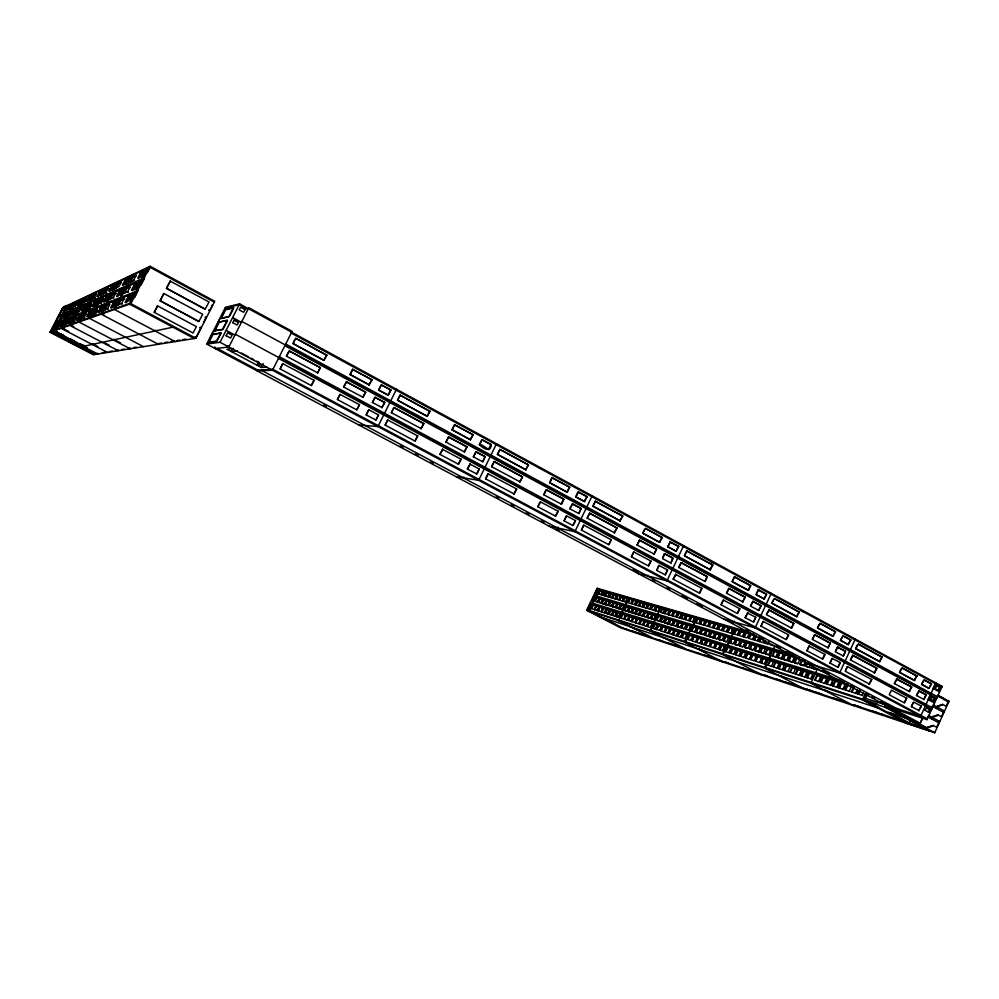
<?xml version="1.0" encoding="UTF-8"?>
<svg xmlns="http://www.w3.org/2000/svg" width="999" height="999" viewBox="0 0 999 999"><rect width="100%" height="100%" fill="white"/><g stroke="black" fill="none" stroke-linecap="round" stroke-linejoin="round"><path stroke-width="1.5" d="M925.911 694.854L923.813 699.45L926.41 695.004L918.605 690.908L926.41 695.004M928.87 688.348L931.468 683.903L928.87 688.348L921.577 684.39L923.151 680.943M921.34 706.118L918.743 710.564L921.34 706.118L913.523 702.035L911.413 706.643L912.999 703.184M935.851 682.941L920.666 716.258L884.639 704.645L885.464 704.058M933.628 700.799L930.206 699.025L931.255 696.728L934.664 698.513L933.378 700.724L934.664 698.513M935.264 687.936C939.435 680.544 931.642 690.821 938.673 689.722L939.722 687.424L936.313 685.639M925.024 710.301L926.448 707.904L929.619 709.602L928.183 712M931.505 696.803L930.206 699.025M922.689 717.707L920.166 723.226L922.914 717.781M929.482 712.637L931.842 707.529M934.028 702.747L936.9 696.44M939.072 691.67L941.245 686.9M927.01 719.642L942.157 686.375L239.61 303.858L225.512 307.242L206.731 344.081L890.808 707.929L927.01 719.642L220.055 342.27L206.731 344.081M890.109 708.154L927.347 727.959L927.996 727.122M932.791 716.595L931.717 718.955M937.574 706.081L936.5 708.441M927.759 727.047L928.658 727.522L929.307 726.698M932.542 716.52L933.441 717.007L934.09 716.171M937.337 706.018L938.223 706.493L938.873 705.669M929.07 726.623L929.969 727.097L930.618 726.261M933.853 716.096L934.752 716.583L935.401 715.746M938.635 705.594L939.535 706.068L940.184 705.244M930.381 726.186L931.28 726.66L931.93 725.836M935.164 715.671L936.063 716.158L936.712 715.321M939.947 705.169L940.846 705.656L941.495 704.819M931.692 725.761L932.591 726.236L933.241 725.411M936.475 715.247L937.374 715.721L938.024 714.897M941.258 704.745L942.144 705.232L942.794 704.395M933.004 725.336L936.538 727.222L939.547 721.34M937.786 714.822L941.358 716.745L944.317 710.851M942.556 704.32L946.128 706.256L948.188 701.735M749.3 632.192L597.165 588.286L586.638 610.264L620.691 627.872L934.739 732.742L949.05 701.248L938.123 695.329M886.088 704.332L884.802 707.142L929.994 731.156M886.438 706.967L887.711 704.17M911.275 686.95L909.165 691.558L911.762 687.1L896.528 678.983L911.762 687.1M914.26 680.419L916.857 675.961L914.26 680.419L899.525 672.439L901.123 668.968M904.557 702.871L906.667 698.251L891.395 690.172L889.272 694.804L904.058 702.709L906.667 698.251M924.312 699.6L916.495 695.516L918.081 692.057M919.105 691.058L916.495 695.516M921.577 684.39L924.175 679.932L931.468 683.903M862.811 699.175L907.229 722.739L906.905 723.438L862.487 699.887L865.146 694.093M890.496 712.961L909.327 722.951L910.514 720.354M860.114 690.521L858.403 694.23L857.816 693.905L859.515 690.197M863.286 692.819L862.137 695.304L862.736 695.616L857.816 693.905M876.922 668.281L874.3 672.789L876.922 668.281L852.609 655.269L850.449 659.939L874.787 672.926M879.47 661.563L882.08 657.055L879.47 661.563L855.656 648.651L857.279 645.154M871.752 679.52L869.13 684.028L871.752 679.52L847.389 666.558L845.778 670.067M867.07 694.879L865.409 698.463L864.809 698.151L866.47 694.555M877.721 707.092L877.397 707.804L600.312 616.907M909.652 691.708L894.405 683.616L896.003 680.144M897.015 679.133L894.405 683.616M899.525 672.439L902.134 667.956L916.857 675.961M825.162 690.671L825.474 689.997M845.491 651.311L843.331 655.981L845.491 651.311L837.412 647.065L835.788 650.574M848.089 644.542L850.723 639.997L848.089 644.542L840.484 640.434L842.107 636.912M838.099 667.307L840.271 662.624L832.167 658.391L829.994 663.086L837.637 667.17L840.271 662.624M831.156 685.501L830.569 685.189L832.791 680.381L828.733 679.108L826.523 683.89L831.156 685.501L832.816 681.892M832.617 685.838L834.839 681.031L839.535 682.629L837.312 687.462L832.617 685.838L833.203 686.151L835.426 681.33L834.839 681.031M855.269 639.073L839.61 672.989L805.768 662.687M853.084 655.406L850.449 659.939M855.656 648.651L858.291 644.118L882.08 657.055M841.033 682.966L841.608 683.279L839.372 688.136L838.785 687.824L841.033 682.966L845.791 684.59L844.105 688.249M847.302 684.939L847.889 685.252L845.629 690.134L845.042 689.822L847.302 684.939L852.11 686.588M851.523 686.276L849.262 691.171L849.849 691.483L845.042 689.822M854.245 687.25L851.972 692.17L851.385 691.857L853.646 686.937M857.367 689.522L855.656 693.219L856.255 693.543L857.392 691.071M804.744 661.213L801.91 659.715L799.762 664.323L803.558 665.496L805.182 662.025M800.211 674.25L801.822 670.766L801.26 670.466L799.1 675.112L799.675 675.411L795.316 673.9L797.464 669.28L801.822 670.766M799.762 664.323L804.133 665.796L805.743 662.325M801.011 675.724L803.171 671.066L807.579 672.577L805.406 677.247L801.011 675.724L801.573 676.023L803.733 671.365L803.171 671.066M805.481 666.083L809.902 667.582L805.481 666.083L807.092 662.599M806.043 666.383L807.667 662.899M809.327 667.27L810.951 663.773M806.767 677.559L808.94 672.889L812.836 674.113L810.651 678.808L806.767 677.559L807.342 677.871L809.515 673.189L808.94 672.889M811.263 667.869L815.733 669.38L811.263 667.869L812.349 665.534M811.837 668.169L812.924 665.834M811.225 679.108L812.861 675.586M815.097 674.05L811.2 682.467L817.257 685.664M817.669 668.506L815.684 672.677M830.244 643.069L828.071 647.764L830.244 643.069L814.872 634.765L812.774 638.174M832.854 636.288L835.501 631.73L832.854 636.288L817.507 627.971L819.143 624.437M822.801 659.128L824.974 654.42L809.115 646.028L806.93 650.749L822.339 658.99L824.974 654.42M816.757 675.336L817.332 675.649L815.147 680.369L814.572 680.057L816.757 675.336L821.29 676.885M820.716 676.585L818.518 681.33L819.093 681.63L820.741 678.071M822.701 677.21L823.288 677.522L821.078 682.267L820.504 681.967L822.701 677.21L827.297 678.783M837.886 647.19L835.251 651.748L843.331 655.981M840.484 640.434L843.119 635.876L850.723 639.997M826.71 678.471L824.512 683.241L825.087 683.553L826.747 679.969M770.541 660.926L767.906 665.122L769.992 660.639L774.113 662.05M772.789 656.131L774.325 651.373L772.227 655.844L776.36 657.242L777.934 653.87M771.465 666.258L773.563 661.763M772.227 655.844L775.811 656.942L777.896 652.459L774.325 651.373M773.251 666.832L775.349 662.325L779.52 663.748L777.409 668.281L773.251 666.832L773.813 667.12L775.349 662.325M777.609 657.504L781.78 658.903L777.609 657.504L779.707 652.996L783.878 654.395L782.304 657.779M793.918 623.451L791.27 628.071L793.918 623.451L769.068 610.027L766.957 613.486M796.59 616.633L799.25 612.025L796.59 616.633L771.777 603.184L773.438 599.612M786.375 639.635L788.586 634.902L763.236 621.415L761.013 626.186L785.938 639.51L788.586 634.902M778.159 657.792L779.707 652.996M781.218 658.616L783.328 654.095L783.878 654.395M778.671 668.568L780.781 664.035L784.989 665.471L784.427 665.184L782.317 669.73L778.671 668.568L779.22 668.855L780.781 664.035M783.041 659.178L785.152 654.645L789.372 656.056L787.262 660.601L783.041 659.178L787.262 660.601M783.591 659.465L785.152 654.645M778.209 675.262L778.496 674.625M786.7 660.302L788.823 655.756L789.372 656.056M782.879 670.029L783.928 667.757M784.153 670.317L786.275 665.759L789.972 666.92L787.836 671.503L788.398 671.803L784.153 670.317L784.702 670.616L786.275 665.759M788.548 660.876L790.671 656.318L794.942 657.729L792.819 662.312L788.548 660.876L792.819 662.312M789.11 661.163L790.671 656.318M792.257 662.012L794.38 657.442L794.942 657.729M791.832 667.507L792.394 667.807L790.259 672.389L789.697 672.102L791.832 667.507L796.141 668.98M794.118 662.587L796.253 658.004L800.012 659.14L797.876 663.748L794.118 662.587L797.19 663.661M794.68 662.886L796.815 658.304L796.253 658.004M793.431 673.289L795.579 668.681M800.324 664.622L802.472 660.014M814.872 634.765L812.224 639.348L828.071 647.764M817.507 627.971L820.154 623.388L835.501 631.73M749.213 633.566L747.19 637.886L743.855 636.9L745.878 632.604L749.75 633.853L748.226 637.087M739.335 656.081L740.858 652.834M744.043 646.041L745.017 642.519L742.994 646.84L739.685 645.816L741.695 641.508L745.554 642.794M742.482 651.997L740.459 656.331L742.482 651.997L745.828 653.046L743.793 657.392L745.866 654.42M744.655 647.352L746.69 643.019L750.049 644.03L748.014 648.388L744.655 647.352L748.014 648.388M754.794 635.327L751.423 634.34L748.863 638.386L750.886 634.053L754.794 635.327L753.271 638.586M745.192 647.639L746.69 643.019M771.278 593.344L755.107 627.884L723.676 619.03M754.257 635.039L752.759 639.66L748.863 638.386M745.466 657.929L747.514 653.571L751.435 654.919L749.387 659.303L746.016 658.216L747.514 653.571M752.497 649.887L749.7 648.9L751.735 644.542L755.669 645.854L754.145 649.138M756.493 635.814L754.457 640.172L755.956 635.526M750.237 649.188L751.735 644.542M769.068 610.027L766.395 614.672L791.72 628.184M771.777 603.184L774.437 598.538L799.25 612.025M759.365 636.525L757.329 640.883L753.92 639.884M757.866 641.171L758.89 638.998M750.549 659.552L752.597 655.169L756.018 656.243L754.507 660.938L750.549 659.552L752.597 655.169M754.794 650.474L758.765 651.823L754.794 650.474L756.842 646.091L760.826 647.414L759.277 650.711M761.113 638.398L759.577 641.683L760.576 638.111M755.331 650.761L756.842 646.091M758.229 651.535L760.826 647.414M763.511 640.222L763.024 642.707L759.04 641.395M757.741 656.793L755.681 661.201L757.741 656.793L761.75 658.166L760.202 661.488M759.952 652.06L763.973 653.421L759.952 652.06L762.012 647.652L766.033 648.988M765.796 641.021L764.759 643.219L765.246 640.734M760.501 652.347L762.562 647.939M763.423 653.134L765.496 648.701M768.743 641.758L768.256 644.255L764.223 642.931M762.949 658.428L761.425 663.161L762.949 658.428L767.007 659.815M768.069 654.682L765.172 653.671L767.244 649.238L771.315 650.586M765.721 653.958L767.244 649.238M766.458 659.527L764.372 663.985L760.876 662.861M770.766 650.299L768.693 654.757L765.172 653.671M764.934 664.273L766.495 660.938M769.242 655.044L770.791 651.698M764.797 667.432L768.518 659.44M772.839 650.199L769.118 658.166L770.903 655.806M773.426 648.925L774.675 646.266M765.346 667.719L766.595 665.059M711.987 642.407L710.027 646.578L711.987 642.407L715.621 643.656L714.31 646.453M716.695 638.848L714.098 637.936L716.058 633.766L719.692 634.977L718.381 637.774M718.156 629.295L720.117 625.124L723.251 626.036L721.802 630.494L718.156 629.295L720.641 625.399L723.776 626.311M714.61 638.211L716.058 633.766M723.251 626.036L721.802 630.494M714.685 648.076L716.658 643.868L720.329 645.142L718.343 649.35L715.209 648.351L716.658 643.868M718.768 639.372L720.741 635.177L723.9 636.138L721.915 640.347L718.768 639.372L721.915 640.347M728.521 627.697L725.349 626.773L722.851 630.681L724.824 626.498L728.521 627.697L727.21 630.494M719.292 639.647L720.741 635.177M727.996 627.409L726.548 631.905L722.851 630.681M721.378 645.354L719.917 649.862L721.378 645.354L725.087 646.64M726.161 641.77L723.501 640.834L725.486 636.613L729.208 637.861M727.609 632.092L729.595 627.872L732.791 628.808L731.343 633.316L727.609 632.092L730.119 628.159L733.328 629.083M724.025 641.108L725.486 636.613M745.242 597.165L742.569 601.835L745.242 597.165L728.783 588.399L726.523 593.194L742.994 601.947M747.989 590.284L750.674 585.614L748.426 590.397L733.316 582.33M737.562 613.523L739.809 608.728L723.326 599.999L721.066 604.807L737.137 613.411L739.809 608.728M733.89 621.902L734.253 621.128M724.562 646.353L722.564 650.599L724.587 647.689M728.683 637.574L726.685 641.82L723.501 640.834M732.791 628.808L731.343 633.316M726.435 646.253L722.876 653.846L725.786 649.063M727.01 645.042L730.569 637.462M734.69 628.671L731.668 636.525M728.134 644.055L729.907 640.259M732.255 635.264L734.04 631.48M727.759 647.364L725.761 651.623L727.759 647.364L730.993 648.376L728.983 652.647L730.519 650.799M732.592 643.743L729.894 642.807L731.892 638.548L735.676 639.81L734.165 643.019M739.809 630.968L736.563 630.032L734.04 633.99L736.026 629.745L739.285 630.694L737.811 635.239M730.431 643.081L731.892 638.548M745.129 617.682L747.801 613.011L745.129 617.682L753.521 622.052L755.756 617.282L747.364 612.899M758.928 610.526L750.536 606.131L752.784 601.361L761.151 605.756L758.491 610.414L761.151 605.756M756.505 593.406L758.191 589.835L766.545 594.243L764.322 599L757.267 595.317M739.285 630.694L737.287 634.952L734.04 633.99M753.221 601.473L750.536 606.131M755.956 594.605L758.628 589.934M732.617 648.888L730.606 653.171L732.617 648.888L735.876 649.912L733.865 654.22L735.913 651.273M734.764 644.305L736.775 640.022L740.047 641.008L738.036 645.304L734.764 644.305L738.036 645.304M744.755 632.404L741.458 631.443L738.923 635.439L740.921 631.168L744.755 632.404L743.244 635.626M735.301 644.58L736.775 640.022M744.218 632.117L742.744 636.7L738.923 635.439M735.501 654.745L737.524 650.436L740.821 651.473L738.798 655.794L736.038 655.019L737.524 650.436M739.685 645.816L741.695 641.508M749.75 633.853L746.403 632.891L743.855 636.9M763.873 598.901L766.545 594.243M682.679 633.304L680.282 637.05L682.055 634.64M686.613 624.974L683.229 623.838L681.343 627.847L684.215 628.733L686.113 624.712L685.351 627.659M690.034 616.395L688.648 620.679L685.264 619.555L687.15 615.559L690.546 616.658M681.718 637.512L683.616 633.491L687.012 634.665L685.114 638.711L682.217 637.774L683.616 633.491M685.651 629.17L687.549 625.149L690.971 626.298L689.06 630.332L686.163 629.432L687.549 625.149M689.585 620.841L691.495 616.82L694.405 617.669L693.006 621.965L689.585 620.841L691.995 617.082L694.917 617.931M688.548 630.069L690.971 626.298M694.405 617.669L693.006 621.965M688.786 633.116L692.707 626.161M685.326 641.77L687.612 636.95M690.996 629.77L688.748 633.104M695.516 620.192L693.244 624.999L696.653 617.782L660.963 607.317M687.512 639.372L689.422 635.314L692.869 636.5L690.434 640.309L688.024 639.635L689.422 635.314M691.47 630.968L693.393 626.91L696.852 628.071L694.929 632.142L691.982 631.231L693.393 626.91M697.864 618.793L695.953 622.839L697.352 618.518L700.823 619.642L697.352 618.518M694.417 631.868L696.852 628.071M700.311 619.38L698.9 623.713L695.441 622.564M691.907 640.784L693.83 636.7L697.314 637.899L695.391 641.995L692.419 641.046L693.83 636.7M695.903 632.33L697.826 628.246L701.323 629.42L698.875 633.241L695.903 632.33L699.387 633.516L700.674 630.781M702.309 620.079L700.386 624.15L701.798 619.805L705.306 620.953L701.798 619.805M696.415 632.592L697.826 628.246M704.794 620.679L703.383 625.037L699.874 623.888M696.365 642.207L698.301 638.099L701.822 639.31L699.874 643.431L696.877 642.469L698.301 638.099M700.374 633.703L702.297 629.607L705.831 630.794L703.383 634.627L700.374 633.703L703.383 634.627M704.37 625.212L706.305 621.116L709.327 622.002L707.916 626.385L704.37 625.212L706.817 621.39L709.852 622.265M700.886 633.978L702.297 629.607M709.327 622.002L707.916 626.385M702.809 639.522L701.385 643.918L702.809 639.522L706.368 640.746M709.752 633.553L708.453 636.313L704.894 635.102L706.83 630.981L710.401 632.167M713.411 623.301L711.375 622.714L708.915 626.56L710.851 622.439L714.435 623.601M705.406 635.376L706.83 630.981M732.554 580.407L734.665 576.91L750.674 585.614M729.208 588.498L726.523 593.194M731.98 581.605L734.665 576.91M705.843 640.471L703.895 644.617L705.719 642.132M704.894 635.102L707.941 636.038L709.889 631.892M713.923 623.326L712.487 627.734L708.915 626.56M705.419 645.104L707.379 640.958L710.963 642.195L709.003 646.365L705.943 645.379L707.379 640.958M709.465 636.513L711.413 632.355L715.022 633.566L713.061 637.737L709.465 636.513L713.061 637.737M713.511 627.921L715.459 623.776L718.556 624.675L716.608 628.833L713.511 627.921L715.983 624.05L719.08 624.949L717.12 629.108M709.989 636.775L711.413 632.355M712.549 637.462L715.022 633.566M673.151 579.17L675.848 574.413L673.151 579.17L699.562 593.194L701.847 588.361L675.449 574.313M707.354 576.698L681.006 562.599L707.354 576.698L705.082 581.53L678.708 567.444L680.431 563.811M684.839 554.532L686.563 550.899L712.861 565.059L710.164 569.78L684.265 555.744M650.461 627.609L652.297 623.738L649.163 622.652L647.34 626.498L650.461 627.609L651.685 625.024M651.123 618.531L654.258 619.605L655.606 615.484L653.771 619.343L651.123 618.531L652.946 614.685L656.093 615.746M681.418 562.687L678.708 567.444M657.717 614.235L661.001 607.342M657.03 616.982L653.883 622.227L657.692 615.596M654.47 624.325L653.121 628.458L654.47 624.325L657.642 625.424M656.443 620.167L658.279 616.296L661.463 617.37L659.128 621.003L656.443 620.167L659.128 621.003M662.574 608.541L660.739 612.412L662.075 608.279L665.284 609.328L662.075 608.279M656.93 620.429L658.279 616.296M657.155 625.162L655.307 629.058L657.03 626.723M664.785 609.065L662.949 612.949L664.66 610.614M658.503 625.586L656.655 629.482L658.503 625.586L661.713 626.698L660.476 629.308M662.325 617.519L660.976 621.678L662.325 617.519L665.546 618.606M666.645 609.715L664.797 613.611L666.146 609.465L669.38 610.514L666.146 609.465M656.655 629.482L659.352 630.357L661.713 626.698M660.476 621.415L663.199 622.252L665.047 618.344M668.88 610.252L667.532 614.422L664.298 613.349M664.922 619.904L663.199 622.252M660.714 630.794L662.574 626.873L665.809 627.996L663.948 631.93L661.213 631.043L662.574 626.873M664.56 622.677L667.807 623.776L664.56 622.677L666.42 618.756L669.667 619.855L668.431 622.477M670.254 610.651L668.905 614.822L670.254 610.651L673.513 611.713M665.059 622.939L666.42 618.756M667.307 623.526L669.667 619.855M673.026 611.463L671.665 615.646L668.406 614.56M662.087 637.175L666.021 638.523M664.822 632.105L666.695 628.171L669.967 629.295L668.094 633.254L665.322 632.367L666.695 628.171M668.693 623.95L670.554 620.004L673.838 621.116L671.965 625.062L668.693 623.95L671.965 625.062M677.709 612.936L674.912 612.125L672.552 615.796L674.412 611.863L677.709 612.936L676.46 615.571M669.193 624.2L670.554 620.004M667.594 632.991L669.967 629.295M671.465 624.8L673.838 621.116M677.21 612.674L675.836 616.883L672.552 615.796M670.853 629.47L668.98 633.441L670.853 629.47L674.163 630.619L671.778 634.328L673.526 631.942M672.864 625.237L674.737 621.278L678.046 622.389L676.173 626.361L673.363 625.499L674.737 621.278M676.735 617.032L678.608 613.074L681.443 613.898L680.057 618.131L676.735 617.032L679.108 613.349L681.942 614.16M675.674 626.098L678.046 622.389M679.557 617.869L681.443 613.898M675.062 630.794L673.176 634.777L675.062 630.794L678.396 631.955L675.998 635.689L677.772 633.279M677.085 626.535L678.958 622.552L682.305 623.676L679.919 627.409L677.085 626.535L680.419 627.672L681.68 625.012M683.366 614.572L681.48 618.556L682.854 614.31L686.213 615.409L682.854 614.31M677.584 626.798L678.958 622.552M685.714 615.147L683.828 619.13L685.589 616.733M679.32 632.13L677.934 636.4L679.32 632.13L682.18 633.029M681.343 627.847L683.229 623.838M706.942 576.61L705.082 581.53M710.164 569.78L712.437 564.972M620.704 617.969L622.464 614.26L625.411 615.284L623.626 619.005L621.178 618.219L622.464 614.26M624.363 610.289L626.136 606.58L629.083 607.579L627.31 611.301L624.363 610.289L627.31 611.301M632.742 599.875L630.257 599.15L628.021 602.609L629.782 598.913L632.742 599.875L631.568 602.36M624.837 610.539L626.136 606.58M653.833 554.058L656.555 549.263L654.233 554.133L637.087 545.029L639.422 540.147L656.555 549.263M659.44 542.282L662.162 537.499L659.44 542.282L642.732 533.229L644.48 529.557M626.823 611.051L629.083 607.579M632.267 599.625L630.968 603.596L628.021 602.609M648.613 565.933L650.936 561.051L633.778 551.96L631.443 556.855L648.226 565.834L650.936 561.051M624.387 619.155L626.161 615.421L629.133 616.458L627.347 620.192L624.862 619.405L626.161 615.421M628.071 611.425L629.845 607.704L632.817 608.703L631.043 612.449L628.071 611.425L631.043 612.449M636.5 600.973L633.99 600.237L631.743 603.708L633.516 599.987L636.5 600.973L635.314 603.458M628.546 611.675L629.845 607.704M647.514 575.911L647.889 575.124M630.556 612.2L632.817 608.703M636.026 600.724L634.727 604.707L631.743 603.708M623.251 628.134L588.873 611.001L599.425 588.935M628.109 620.354L629.894 616.595L632.891 617.644L631.106 621.403L628.596 620.591L629.894 616.595M631.818 612.587L634.815 613.611L631.818 612.587L633.591 608.841L636.6 609.852L635.401 612.362M637.762 601.336L635.988 605.082L637.287 601.086L640.297 602.072L637.287 601.086M632.292 612.837L633.591 608.841M634.328 613.361L636.6 609.852M639.822 601.823L638.511 605.831L635.501 604.832M633.678 617.782L631.88 621.553L633.678 617.782L636.688 618.831L635.489 621.353M635.589 613.748L638.623 614.785L635.589 613.748L637.387 609.989L640.409 611.001L639.223 613.523M639.298 605.956L641.096 602.185L643.656 602.934L642.345 606.955L639.298 605.956L641.57 602.447L644.13 603.184M629.894 626.61L638.836 630.531M658.878 565.434L656.568 570.304L665.272 574.837L667.582 569.979L658.878 565.434L656.955 570.392M662.737 557.317L664.472 553.671L673.164 558.229L670.853 563.086L672.764 558.141L664.472 553.671M678.733 546.503L670.067 541.933L678.733 546.503L676.023 551.273L667.757 546.79L669.48 543.144M636.076 613.998L637.387 609.989M664.872 553.758L662.562 558.628L670.853 563.086M667.757 546.79L670.466 542.007M638.136 614.535L640.409 611.001M643.656 602.934L642.345 606.955M637.487 618.98L635.689 622.777L637.487 618.98L640.534 620.042L639.323 622.577M639.41 614.922L641.208 611.138L644.268 612.175L641.982 615.721L639.41 614.922L641.982 615.721M643.144 607.092L644.942 603.309L647.527 604.058L646.203 608.104L643.144 607.092L645.416 603.558L648.014 604.308M639.897 615.184L641.208 611.138M645.729 607.854L647.527 604.058M639.522 624L641.333 620.192L644.417 621.266L642.107 624.825L640.009 624.25L641.333 620.192M643.269 616.121L645.079 612.312L648.176 613.349L645.866 616.92L643.269 616.121L645.866 616.92M647.015 608.241L648.826 604.432L651.435 605.194L650.112 609.265L647.015 608.241L649.313 604.682L651.922 605.444M643.756 616.371L645.079 612.312M676.023 551.273L678.333 546.428M649.625 609.003L651.435 605.194M645.229 621.415L643.406 625.249L645.229 621.415L648.339 622.489L646.016 626.086L647.727 623.776M647.177 617.32L648.988 613.486L652.11 614.547L650.287 618.381L647.177 617.32L650.287 618.381M650.936 609.39L652.759 605.569L655.394 606.343L654.058 610.426L650.936 609.39L653.246 605.831L655.881 606.593M647.664 617.569L648.988 613.486M683.666 545.629L666.945 580.819L638.149 573.538M649.8 618.131L652.11 614.547M655.394 606.343L654.058 610.426M657.205 606.98L655.381 610.826L656.718 606.73L659.877 607.754L656.718 606.73M651.61 618.793L652.946 614.685M659.39 607.504L658.054 611.613L654.894 610.564M591.358 608.578L593.069 605.019L595.791 605.968L594.08 609.54L591.82 608.816L593.069 605.019M594.892 601.211L596.59 597.652L599.325 598.576L597.152 601.91L595.342 601.448L596.59 597.652M598.413 593.843L600.112 590.297L602.397 590.958L601.148 594.755L598.413 593.843L600.574 590.534L602.859 591.196M602.397 590.958L601.148 594.755M598.751 599.775L597.152 601.91M596.465 606.093L594.755 609.665L596.465 606.093L599.213 607.042L597.04 610.389L598.638 608.241M598.301 602.26L600.012 598.688L602.759 599.625L601.048 603.209L598.763 602.497L600.012 598.688M604.008 591.533L602.297 595.104L603.546 591.296L606.318 592.195L603.546 591.296M600.586 602.959L602.759 599.625M605.856 591.957L604.145 595.541L605.744 593.394M599.899 607.167L598.176 610.764L599.899 607.167L602.672 608.141L601.523 610.539M601.735 603.321L603.458 599.725L606.243 600.674L604.058 604.033L601.735 603.321L604.52 604.27L605.669 601.873M605.294 595.879L607.017 592.295L609.34 592.969L608.079 596.815L605.294 595.879L607.467 592.532L609.802 593.219M602.197 603.558L603.458 599.725M609.34 592.969L608.079 596.815M601.648 611.875L603.371 608.254L606.168 609.24L604.432 612.862L602.11 612.112L603.371 608.254M605.219 604.395L606.942 600.786L609.752 601.735L608.016 605.357L605.219 604.395L608.016 605.357M610.976 593.556L609.253 597.165L610.514 593.319L613.336 594.243L610.514 593.319M605.681 604.632L606.942 600.786M607.554 605.107L609.752 601.735M612.862 593.993L611.6 597.852L608.791 596.915M606.88 609.365L605.606 613.236L606.88 609.365L609.702 610.339M608.728 605.469L610.464 601.848L613.299 602.809L611.088 606.206L609.203 605.719L610.464 601.848M612.325 597.964L614.048 594.343L616.42 595.029L615.159 598.913L612.325 597.964L614.51 594.58L616.895 595.279M639.81 540.222L637.087 545.029M642.732 533.229L645.454 528.421L662.162 537.499M609.228 610.102L607.492 613.748L609.115 611.563M616.42 595.029L615.159 598.913M612.712 604.02L611.088 606.206M608.666 614.123L610.414 610.476L613.261 611.463L611.051 614.885L609.14 614.36L610.414 610.476M612.275 606.568L614.023 602.921L616.883 603.883L614.66 607.305L612.275 606.568L614.66 607.305M617.619 595.379L616.346 599.263L617.619 595.379L620.491 596.316M612.749 606.805L614.023 602.921M620.017 596.078L618.743 599.974L615.884 599.013M612.674 612.687L611.051 614.885M612.237 615.259L613.985 611.6L616.858 612.599L615.109 616.271L612.712 615.509L613.985 611.6M615.859 607.667L618.743 608.653L615.859 607.667L617.607 604.008L620.491 604.982L619.33 607.429M619.48 600.087L621.228 596.428L623.651 597.127L622.377 601.048L619.48 600.087L621.703 596.665L624.125 597.377M616.333 607.916L617.607 604.008M614.635 616.033L616.858 612.599M618.269 608.416L620.491 604.982M623.651 597.127L622.377 601.048M617.594 612.737L616.308 616.658L617.594 612.737L620.504 613.736M619.48 608.791L621.241 605.107L624.15 606.081L622.389 609.777L619.48 608.791L622.389 609.777M623.114 601.161L624.875 597.477L627.322 598.189L626.036 602.135L623.114 601.161L625.337 597.727L627.797 598.438M619.954 609.028L621.241 605.107M620.029 613.498L618.256 617.195L619.917 614.972M621.915 609.54L624.15 606.081M625.561 601.885L627.322 598.189M621.503 613.349L618.818 620.217M622.002 612.287L625.624 605.931L621.965 612.275M628.646 599.587L625.624 604.607L628.808 598.026L631.78 599.587M616.995 527.897L614.26 532.742L616.995 527.897L589.522 513.199L587.15 518.131L614.635 532.817M619.942 520.866L622.677 516.033L619.942 520.866L592.894 506.206L595.267 501.273L622.677 516.033M608.94 544.705L611.301 539.785L583.778 525.137L581.393 530.082L608.566 544.617L611.301 539.785M589.348 610.651L592.145 604.82L589.997 604.045L587.212 609.877L589.597 610.739L592.007 605.644M593.481 598.251L592.032 601.286L593.019 598.014L594.83 598.663L593.019 598.014M595.079 593.718L596.528 590.684L598.351 591.321L596.44 594.118L595.079 593.718L596.44 594.118M587.449 610.039L590.471 603.708M591.483 601.873L594.105 596.415M594.343 595.916L596.952 590.459M587.674 610.102L589.997 604.045M595.541 593.955L596.528 590.684M594.368 598.426L593.381 601.71L591.57 601.048M588.886 610.414L592.145 604.82M594.917 599.562L592.644 603.134L840.921 680.556M597.252 594.767L599.038 590.946M580.906 508.541L578.883 513.561L581.268 508.603L572.614 503.933L569.855 508.828L572.252 503.871L581.268 508.603M584.29 501.535L587.037 496.653L584.29 501.535L575.636 496.853L578.034 491.908L586.663 496.603M573.114 525.536L575.499 520.579L566.47 515.846L564.073 520.816L572.752 525.462L575.499 520.579M592.17 495.816L574.887 531.68L548.988 526.123M589.897 513.261L587.15 518.131M592.894 506.206L595.641 501.336M540.234 501.773L558.116 511.251L555.706 516.221L537.812 506.768L539.635 503.021M550.099 481.431L551.91 477.709L569.717 487.237L567.32 492.207L549.837 482.729L552.26 477.747L569.717 487.237M540.584 501.835L537.812 506.768M544.005 494.767L546.416 489.785L563.923 499.238L561.513 504.208L543.656 494.717L546.078 489.735L563.923 499.238M555.357 516.146L558.116 511.251M561.163 504.145L563.561 499.175M569.355 487.187L566.957 492.145L549.5 482.679M557.405 527.922L557.792 527.122M522.564 476.91L519.792 481.868L522.564 476.91L494.23 461.6L492.07 465.334M525.686 469.767L528.459 464.81L525.686 469.767L497.402 454.433L499.85 449.413L528.459 464.81M516.67 489.011L513.898 493.981L516.67 489.011L487.962 473.738L486.113 477.522M485.814 478.833L488.286 473.788M491.77 466.645L494.23 461.6M497.402 454.433L500.174 449.438M458.266 464.21L461.063 459.178L458.566 464.248L439.91 454.395L442.719 449.338L439.91 454.395M466.758 446.903L464.273 451.96L467.07 446.928L448.763 437.05L445.966 442.095L448.464 437.025L467.07 446.928M470.279 439.735L473.064 434.702L470.279 439.735L452.01 429.832L454.508 424.762L473.064 434.702M467.382 469.08L470.167 464.06L467.382 469.08L476.773 473.988L479.245 468.931L469.855 464.023M482.754 461.775L473.376 456.855L475.849 451.81L485.214 456.73L482.754 461.775L484.902 456.693M479.358 444.655L481.83 439.61L491.183 444.555C491.083 459.34 466.558 433.716 488.711 449.587M463.324 477.822L463.723 477.01M479.67 444.692L482.142 439.635M488.399 449.55L490.859 444.518L481.83 439.61M496.528 443.743L478.646 480.307L455.956 476.635M452.01 429.832L454.807 424.775M423.813 423.576L421.004 428.658L423.813 423.576L393.881 407.542L391.333 412.674L421.291 428.683M427.085 416.321L429.907 411.238L427.085 416.321L397.49 400.274L400.037 395.154L429.907 411.238M415.184 441.034L417.707 435.914L387.724 419.955L385.164 425.099L414.897 441.009L417.707 435.914M384.715 402.46L381.893 407.592L384.715 402.46L374.975 397.327L372.402 402.485L382.155 407.604M390.621 390.035L388.062 395.167L378.596 390.035L381.168 384.89L390.896 390.035L388.336 395.167L378.596 390.035M375.974 420.055L378.534 414.897L368.768 409.79L366.196 414.947L375.974 420.055L378.534 414.897M396.478 389.273L377.959 426.548L358.766 424.95M394.155 407.555L391.333 412.674M397.49 400.274L400.312 395.154M365.459 392.195L362.874 397.352L365.709 392.195L346.553 381.843L343.706 387.025L346.303 381.843L365.709 392.195M369.093 384.89L371.928 379.732L369.093 384.89L349.962 374.513L352.547 369.343L371.928 379.732M356.905 409.852L359.49 404.682L340.035 394.38L337.437 399.563L356.655 409.84L359.49 404.682M375.237 397.34L372.402 402.485M378.871 390.035L381.431 384.89L390.896 390.035M352.809 369.33L350.224 374.513L369.355 384.89M320.167 367.732L317.557 372.939L320.404 367.732L289.335 350.949L286.476 356.206L289.123 350.974L320.404 367.732M323.876 360.364L326.723 355.144L323.876 360.364L292.857 343.556M311.463 385.539L314.086 380.319L282.729 363.636L280.082 368.881L311.226 385.539L314.086 380.319M291.021 333.117L291.696 332.217M293.519 342.245L294.842 339.635M280.294 368.868L282.729 363.636M326.723 355.144L295.716 338.299L293.082 343.531L324.113 360.352M258.504 362.262L256.905 365.184L263.411 364.797M233.529 348.464L226.935 349.2L261.164 367.445L263.112 363.586M262.562 369.842L262.125 370.691L896.353 708.416M208.878 342.482L212.999 334.415L221.029 333.092L216.82 341.371L211.526 342.12M213.611 330.906L222.814 329.608L227.46 320.467L219.268 322.103L214.735 331.006L219.006 320.317M233.878 307.854L225.537 309.802L221.004 318.706L225.112 309.578L233.454 307.63L228.796 316.758L220.579 318.469M221.029 333.092L216.383 341.146L208.454 342.257L212.737 332.605M214.31 330.781L222.377 329.37L227.46 320.467M229.895 315.684L233.217 309.166M220.055 342.27L239.61 303.858M226.199 335.701L227.66 332.829L232.068 335.202L230.607 338.062L226.099 335.726M232.73 322.702L234.178 320.03L238.574 322.402L237.125 325.075L232.829 322.677M245.067 309.64L243.619 312.3L239.236 309.915L240.684 307.255L244.967 309.665M247.727 309.553L248.376 308.629M232.617 348.788L231.244 351.498L237.312 350.861M157.505 305.894L196.403 326.611L193.057 333.017L154.208 312.325L157.58 305.869L154.271 312.3M198.838 321.541L202.697 314.273L163.811 293.494L160.077 300.774L197.502 320.829M170.18 281.094L208.991 301.96L205.132 309.215L166.446 288.361L170.342 281.044L166.446 288.361M203.584 322.59L206.181 317.495L205.332 317.033M208.841 310.539L209.865 310.289L212.462 305.195L211.426 305.469M194.842 337.65L196.079 337.45L201.074 327.672L200.212 327.21M195.891 338.261L214.76 301.298L150.137 266.258L62.7 307.717L49.95 332.242L93.419 354.707L195.891 338.261L130.844 303.671L49.95 332.242M155.095 330.981L155.494 330.182M130.657 296.94L128.709 297.69L126.136 302.685L125.287 302.235L127.86 297.24L130.769 296.116L128.159 301.174L125.287 302.235M132.368 290.609L134.94 285.627L136.938 284.777M138.586 278.559L141.146 273.589L143.194 272.64M134.465 288.948L137.075 283.903L134.091 285.177L131.518 290.16L135.327 289.41M140.759 276.748L143.369 271.703L140.31 273.127L137.737 278.109L140.759 276.748L141.621 277.21M129.633 300.637L132.255 295.542L134.628 295.429L133.117 296.004L130.494 301.099L129.633 300.637L131.106 300.087L133.754 294.967M138.599 283.254L135.976 288.336L137.5 287.712L140.135 282.592L138.599 283.254L139.46 283.716L136.838 288.798M144.93 270.979L142.308 276.049L143.868 275.349L146.503 270.242L144.93 270.979L145.792 271.441L143.169 276.523M148.726 266.933L129.558 304.133L194.243 338.524M133.741 296.503L135.177 293.718L136.351 293.731L134.253 296.778M141.583 281.306L140.26 283.866L142.02 281.531M146.653 271.466L148.676 268.569L147.09 271.703L147.977 268.906M139.585 285.739L142.795 278.459L62.662 314.173M145.979 273.351L148.039 269.355M133.953 296.853L135.839 293.456M130.844 303.671L150.137 266.258M134.578 297.69L137.213 292.307M137.725 291.421L138.174 290.559M140.946 285.177L144.593 278.084M147.365 272.727L150.062 267.395M113.249 339.935L113.586 339.273L120.367 342.807M86.226 308.716L89.286 307.467L91.409 303.371L88.324 304.683L86.226 308.716L86.925 309.078L89.985 307.829L91.409 305.107M94.418 297.565L96.528 293.481L93.369 294.955L91.271 298.976L95.117 297.939L91.271 298.976M90.934 311.476L88.923 312.25L86.776 316.408L88.749 315.672L90.934 311.476L91.646 311.85L89.635 312.625L87.487 316.783M94.118 302.21L91.97 306.368L94.006 305.532L96.179 301.336L94.118 302.21L96.903 301.71M97.165 296.328L99.313 292.183L101.423 291.209L99.263 295.392L97.165 296.328L97.877 296.703L100.025 292.557L99.313 292.183M92.682 306.743L94.83 302.585M92.982 310.689L89.76 315.309L92.982 310.689L93.706 311.064L90.484 315.684M97.228 300.886L95.042 305.107L98.289 300.437L97.228 300.886L97.952 301.273L96.316 304.433M100.325 294.917L103.584 290.197L100.325 294.917L102.123 294.817L101.399 294.43M101.036 295.304L103.222 291.084L102.497 290.709M105.345 287.5L89.386 318.319L143.494 346.678M91.808 314.548L94.018 310.289L97.39 308.978L95.142 313.324L91.808 314.548L92.545 314.935L95.892 313.711L97.577 310.464M102.81 298.501L99.351 299.987L97.153 304.245L100.574 302.834L102.81 298.501L103.559 298.901L101.873 302.148M102.472 293.943L104.683 289.685L108.229 288.037L105.994 292.37L102.472 293.943L106.731 292.757L105.994 292.37M91.059 316.758L94.331 310.427M95.717 307.742L97.677 303.946M102.997 293.694L105.607 288.649M92.545 314.935L94.755 310.664L97.003 309.802M97.877 304.633L100.087 300.362L103.559 298.901M103.209 294.33L105.407 290.072L108.966 288.436M102.61 306.968L100.362 307.842L98.077 312.25L100.312 311.426L102.61 306.968L103.372 307.38L101.111 308.241L98.826 312.637M103.584 301.611L105.857 297.202L108.167 296.216L105.869 300.674L103.584 301.611L104.333 302.01L106.606 297.602L108.928 296.628M109.078 290.984L111.351 286.588L113.724 285.489L111.426 289.922L109.078 290.984L109.828 291.383L112.1 286.988L111.351 286.588M83.379 345.829L83.079 346.403L172.889 327.173M107.805 300.599L110.539 295.217L109.353 295.716L107.03 300.187L108.978 300.112M114.935 284.927L112.625 289.385L113.824 288.848L116.146 284.353L114.935 284.927L116.92 284.765M102.21 311.413L104.92 306.081L103.759 306.531L101.074 311.825L100.312 311.426M118.044 281.481L101.136 314.161L158.379 344.293M106.081 305.632L103.746 310.165L107.505 308.778L109.89 304.171L106.081 305.632L109.403 305.07M115.634 293.032L111.738 294.705L109.403 299.225L113.262 297.64L115.634 293.032L116.421 293.456L112.512 295.117L110.177 299.638M117.383 283.778L115.047 288.299L119.006 286.526L121.391 281.918L117.383 283.778L120.829 282.967M109.915 298.926L112.687 293.569M104.52 310.564L106.856 306.044M115.822 288.711L118.157 284.191M110.814 307.555L113.237 302.872L116.596 302.322L114.036 303.296L111.613 307.979L110.814 307.555L113.337 306.631L115.784 301.885M119.081 291.571L116.658 296.241L119.256 295.18L121.691 290.459L119.081 291.571L119.88 291.995L117.457 296.666M122.502 284.952L124.912 280.282L128.396 279.47L125.712 280.707L123.302 285.377L122.502 284.952L125.15 283.753L127.597 279.033M115.434 306.581L118.394 300.886L117.083 301.386L114.623 306.156L116.746 306.106M120.567 294.643L123.027 289.885L124.376 289.31L121.379 295.08L120.567 294.643L122.715 294.53L121.379 295.08M127.323 283.591L130.345 277.759L128.958 278.396L126.511 283.154L128.696 282.979M132.392 274.688L114.423 309.478L175.162 341.596M119.73 300.374L117.233 305.195L121.516 303.621L124.051 298.701L119.73 300.374L124.887 299.151M125.737 288.736L123.252 293.544L127.635 291.745L130.17 286.838L125.737 288.736L129.895 287.762M129.258 281.918L131.743 277.11L136.289 274.987L133.754 279.895L129.258 281.918L130.082 282.355L133.466 280.844M118.057 305.632L120.554 300.811M124.7 292.782L126.561 289.173M130.082 282.355L132.567 277.547L135.976 275.974M52.947 327.135C55.869 322.927 52.035 328.122 53.284 327.322M142.782 279.545L59.041 315.634L56.98 318.918L58.154 317.108M61.526 310.901L62.413 308.916M52.01 330.594L54.783 323.651M62.4 308.279L63.299 308.154L60.864 311.95M53.946 326.873L55.37 324.138L54.783 323.826L136.388 291.945L135.514 292.57M55.657 323.576L57.492 320.03L56.618 320.13M94.393 354.046L51.399 331.78L53.671 327.847M55.27 327.997L57.068 324.538L59.291 323.676L57.467 327.197L55.27 327.997L55.869 328.309L58.067 327.51L59.291 325.162M59.628 319.618L61.426 316.159L63.699 315.185L61.876 318.693L59.628 319.618L60.227 319.93L62.025 316.471L61.426 316.159M68.719 307.018L66.371 308.092L64.573 311.563L63.973 311.251L65.772 307.779L68.107 306.693L68.719 307.018L66.896 310.527M57.73 322.665L58.029 323.551L57.43 323.239L136.851 292.045M64.835 310.439L66.708 306.843L66.109 306.531L149.7 267.12L214.323 302.148M55.869 328.309L57.667 324.837L59.89 323.988M68.107 306.693L66.284 310.202L63.973 311.251M61.226 322.927L59.378 326.486L60.827 325.949L62.7 322.365L61.226 322.927L61.838 323.251L60.614 325.624M63.849 317.894L65.697 314.335L67.195 313.686L65.335 317.282L63.849 317.894L64.46 318.206L66.309 314.648L65.697 314.335M68.307 309.303L70.454 308.941L68.307 309.303L70.155 305.744L71.691 305.032L72.315 305.357L71.079 307.742M68.919 309.615L70.767 306.069L72.315 305.357M69.83 308.616L71.691 305.032M63.436 322.078L61.563 325.686L64.186 321.79L63.436 322.078L64.061 322.402M66.708 317.295L66.084 316.97L68.731 313.037L69.356 313.361L68.107 315.771M72.477 304.67L70.604 308.266L73.264 304.295L72.477 304.67L73.102 304.995M68.731 313.037L66.084 316.97M74.713 302.023L61.064 328.321L107.555 352.447M63.049 325.137L64.947 321.491L67.383 320.554L65.472 324.25L63.049 325.137L63.686 325.462L65.572 321.828L68.019 320.891M72.015 311.638L69.505 312.712L67.62 316.346L70.105 315.322L72.015 311.638L72.652 311.975L70.742 315.659L70.105 315.322M72.178 307.555L74.063 303.933L76.636 302.734L74.725 306.418L72.178 307.555L72.802 307.892L74.688 304.258L74.063 303.933M62.937 325.736L64.186 323.326M64.685 322.977L61.938 328.059L68.831 331.531M67.795 316.77L70.405 311.738M71.029 310.527L74.301 304.245M68.244 316.671L70.13 313.037L72.652 311.975M67.383 322.115L66.109 324.575L65.472 324.25M69.53 319.73L67.582 323.464L69.193 322.877L71.141 319.106L69.53 319.73L71.791 319.443M72.278 314.435L74.213 310.701L76.523 310.327L74.85 311.039L72.915 314.772L72.278 314.435L73.914 313.761L75.874 309.99M76.96 305.419L79.296 304.995L76.96 305.419L78.896 301.686L80.594 300.886L81.244 301.236L79.945 303.746M68.881 322.552L70.167 320.067M77.597 305.756L79.533 302.023L81.244 301.236M78.646 304.658L80.594 300.886M70.005 322.577L72.802 318.469L70.654 322.914L70.005 322.577L71.478 322.615L70.654 322.914M80.145 304.608L82.33 300.087L79.495 304.27L81.019 304.233M75.4 313.761L77.572 309.265L74.75 313.424L75.599 313.074M83.866 297.69L69.53 325.324L118.307 350.711M71.653 321.978L73.639 318.144L76.336 317.108L74.326 320.991L71.653 321.978L74.987 321.341L74.326 320.991M76.448 312.724L78.421 308.903L81.206 307.717L79.196 311.601L76.448 312.724L77.098 313.074L79.083 309.253L81.868 308.067M81.231 303.496L83.217 299.675L86.064 298.351L86.726 298.701L84.715 302.572L81.231 303.496L81.893 303.833L83.866 300.025L86.726 298.701M80.007 306.631L83.429 300.025M72.303 322.315L74.288 318.494L77.01 317.457M84.053 302.222L86.064 298.351M78.709 316.183L76.673 320.13L78.446 319.468L80.507 315.497L78.709 316.183L79.383 316.546L77.348 320.479M81.593 310.614L83.641 306.681L85.477 305.894L83.429 309.865L81.593 310.614L82.28 310.964L84.316 307.043L83.641 306.681M88.561 297.19L86.526 301.111L88.399 300.274L90.459 296.303L88.561 297.19L89.236 297.54L87.2 301.473M81.419 315.147L79.346 319.143L82.343 314.785L81.419 315.147L82.105 315.509L80.032 319.493M86.413 305.494L84.353 309.49L87.363 305.095L86.413 305.494L87.1 305.856L85.04 309.852M89.348 299.85L92.383 295.404L89.348 299.85L90.996 299.775L92.383 297.103M90.035 300.212L92.095 296.216L91.409 295.866M94.018 292.869L78.921 322.015L130.232 348.801M81.181 318.469L83.267 314.435L86.276 313.274L84.153 317.37L81.181 318.469L84.865 317.732M82.33 316.483L80.944 319.168L80.257 318.806M81.743 318.144L84.216 313.349M86.776 308.429L88.636 304.832M91.796 298.726L93.656 295.142M85.077 311.95L87.562 307.155M81.868 318.831L83.966 314.797L85.976 314.023M86.925 309.078L89.011 305.045L91.084 304.171M91.97 299.35L94.056 295.317L96.179 294.343M76.186 302.41L79.483 300.861M58.154 316.446L59.041 316.346M143.269 279.57L61.776 314.885L62.363 315.197L58.629 322.402L58.029 322.09L136.826 291.084M143.644 279.832L141.908 280.17M69.356 313.361L67.957 313.361M53.909 324.625L54.82 324.575M53.896 325.299L54.246 325.474M101.436 311.001L103.359 310.989M131.294 302.809L53.684 330.457L74.775 341.621L72.165 342.27L51.673 331.68M51.099 332.342L53.983 331.343M163.811 293.494L160.215 300.724L199.001 321.503M55.569 331.943L53.821 332.542L72.49 342.195M58.129 335.264L61.676 337.562M225.075 308.092L239.161 304.732L247.927 309.503M205.17 317.719L206.181 317.495M83.916 345.267L80.195 344.131M227.035 320.229L219.268 322.103M234.078 320.055L238.574 322.402M199.812 327.909L201.074 327.672M241.783 321.403L930.544 693.955M241.333 322.29L232.655 317.52M220.592 332.854L212.999 334.415M93.781 354.146L98.089 353.434L97.79 354.008L53.384 331.031L66.708 305.382L63.599 306.868L50.512 332.043L94.143 354.595M102.235 352.734L106.468 352.073M109.353 351.573L112.475 351.086M115.509 350.562L118.631 350.087M121.578 349.575L124.6 349.113M127.535 348.601L130.569 348.139M133.479 347.64L136.476 347.177M158.754 343.544L161.813 343.044M164.872 342.545L167.932 342.045M170.979 341.546L174.038 341.046M176.985 340.534L179.982 340.085M182.867 339.573L185.864 339.123M93.556 354.295L97.203 353.708M235.289 334.19L925.486 705.057M234.84 335.065L226.136 330.332M226.973 346.378L229.133 346.116M295.716 338.299L326.486 355.169M215.21 348.589L228.883 346.978L248.813 307.754L292.133 331.343L272.477 370.254L257.168 370.904L257.592 370.067L272.715 369.38M261.164 367.445L266.945 367.145M266.783 370.142L270.841 369.967M340.035 394.38L337.437 399.563M368.768 409.79L366.196 414.947M387.724 419.955L385.164 425.099M473.376 456.855L476.161 451.848L485.214 456.73M479.245 468.931L476.773 473.988M645.454 528.421L661.763 537.425M566.47 515.846L564.073 520.816M583.778 525.137L581.393 530.082M633.778 551.96L631.443 556.855M667.582 569.979L665.272 574.837M774.437 598.538L798.8 611.912M701.847 588.361L699.562 593.194M820.154 623.388L835.027 631.605M723.326 599.999L721.066 604.807M843.119 635.876L850.249 639.872M858.291 644.118L881.605 656.917M755.756 617.282L753.521 622.052M763.236 621.415L761.013 626.186M902.134 667.956L916.358 675.811M809.115 646.028L806.93 650.749M924.175 679.932L930.968 683.753M935.501 683.703L933.078 688.411L939.385 691.832M939.222 685.539L942.157 686.375M939.722 687.424L938.673 689.722M596.927 588.786L753.721 634.178M601.148 590.122L627.797 597.839M629.283 598.264L660.027 607.167M698.139 618.206L714.46 622.939M717.419 623.801L735.227 628.945L734.652 628.646M738.149 629.795L749.862 633.191M832.167 658.391L829.994 663.086M847.389 666.558L845.229 671.241L869.617 684.178M601.835 594.855L604.595 595.779M660.239 612.15L663.436 613.211M680.981 618.294L684.327 619.392M772.989 645.529L770.004 644.767M931.143 693.269L928.021 699.512L934.34 702.921M945.454 700.174L949.05 701.248M792.407 654.607L596.64 596.028M593.418 596.116L799.15 658.129M602.047 598.813L606.468 600.149M615.309 602.822L625.624 605.931M629.994 607.242L632.916 608.129M635.826 609.003L650.399 613.398M659.153 616.033L663.523 617.357M672.277 619.992L676.66 621.316M685.414 623.963L691.246 625.711M695.654 627.047L700.087 628.383M703.046 629.27L705.993 630.169M708.953 631.056L713.373 632.392M754.432 644.767L760.264 646.528M764.635 647.851L769.018 649.175M788.011 654.894L795.329 657.105M714.098 637.936L717.207 638.898L719.692 634.977M729.894 642.807L733.141 643.806L735.676 639.81M749.7 648.9L753.084 649.949L755.669 645.854M819.093 670.279L823.064 671.503M681.842 628.109L684.215 628.733M740.222 646.103L742.432 646.778M926.085 704.37L925.386 705.906M589.909 603.433L847.689 684.265M594.105 604.857L611.7 610.377M616.108 611.75L620.504 613.136M623.426 614.048L627.772 615.421M632.13 616.783L636.475 618.144M639.385 619.055L646.64 621.328M655.344 624.063L659.702 625.424M664.06 626.798L668.418 628.159M709.327 640.996L713.736 642.382M718.144 643.768L721.091 644.68M750.199 653.821L754.557 655.182M760.364 657.005L764.722 658.366M782.18 663.848L789.46 666.133M804.02 670.704L808.391 672.065M594.755 609.665L597.502 610.639M598.176 610.764L600.948 611.738L602.672 608.141M605.144 612.986L607.954 613.985M615.846 616.42L618.731 617.444M631.88 621.553L634.889 622.614L636.688 618.831M635.689 622.777L638.723 623.838L640.534 620.042M643.406 625.249L646.515 626.336M652.634 628.196L655.806 629.32M668.98 633.441L672.277 634.59M673.176 634.777L676.51 635.951M677.422 636.138L680.781 637.325M700.861 643.643L704.42 644.892M710.027 646.578L713.648 647.851L715.621 643.656M719.392 649.587L723.101 650.873M725.761 651.623L729.52 652.934M730.606 653.171L734.402 654.495M740.459 656.331L744.33 657.679M755.681 661.201L759.69 662.599L761.75 658.166M767.906 665.122L772.015 666.545M789.697 672.102L794.005 673.588M814.572 680.057L819.093 681.63M820.504 681.967L825.087 683.553M838.785 687.824L843.543 689.46L842.956 689.148L845.191 684.278L845.791 684.59M851.385 691.857L856.255 693.543M864.809 698.151L884.427 704.47M892.781 707.654L900.161 710.039M589.11 610.489L862.849 699.2M864.809 699.949L877.372 704.02M885.826 706.643L890.346 708.229M586.638 610.264L889.397 708.641M872.027 705.232L877.884 707.267M615.297 624.45L596.765 614.847M909.327 722.951L923.151 727.559M623.039 627.984L626.56 629.158M632.017 630.968L636.076 632.33M637.687 632.854L644.605 635.164M658.778 639.884L669.068 643.306M670.716 643.856L677.622 646.166M697.914 652.921L702.11 654.32M703.82 654.882L713.573 658.129M724.962 661.925L728.608 663.136M742.944 667.906L758.541 673.114M763.373 674.712L767.382 676.048M775.811 678.858L782.554 681.106M784.39 681.718L800.424 687.05M805.531 688.761L812.899 691.208M814.622 691.783L821.403 694.043M832.866 697.864L848.538 703.084M853.621 704.77L860.439 707.042M871.877 710.851L878.783 713.149M880.656 713.773L893.418 718.019M906.642 722.427L908.903 723.176L888.261 712.225L906.443 718.206L927.372 729.332M626.148 629.095L653.633 638.261L618.056 620.479M655.069 638.736L662.25 641.133M667.994 643.044L686.675 649.263L649.825 630.794M688.111 649.75L698.214 653.109M703.983 655.032L722.727 661.276L722.452 661.85L684.515 642.07M724.188 661.763L743.206 668.094M751.985 671.028L762.237 674.437M763.686 674.912L791.22 684.09M799.912 686.987L804.257 688.436M842.132 701.048L805.706 688.923L805.419 689.547L764.46 668.044M884.115 715.034L853.783 704.932L853.471 705.606L810.851 683.116M892.781 717.931L907.229 722.739M906.318 723.139L929.395 730.831M53.447 333.092L57.842 335.364M68.531 341.109L89.061 351.723M593.706 612.862L596.44 614.273M586.987 609.802L590.109 611.413M61.376 327.709L64.898 329.533M92.47 343.856L97.827 346.641M604.432 612.862L606.168 609.24M59.603 333.466L63.736 335.602L59.54 333.479M70.642 339.173L73.402 340.609M70.579 339.198L77.472 342.769M78.646 343.381L87.225 347.814M69.193 322.877L69.843 323.214M64.947 321.491L65.572 321.828M70.592 325.012L73.789 326.673M105.07 343.019L108.928 345.03M632.891 617.644L631.106 621.403M629.133 616.458L627.347 620.192M647.34 626.498L649.163 622.652M650.611 630.519L653.883 623.613M651.91 631.193L655.831 633.229M668.606 639.822L671.353 641.246M73.914 313.761L74.563 314.098M687.012 634.665L685.114 638.711M709.003 646.365L710.963 642.195M597.165 588.286L602.597 591.121M69.505 312.712L70.13 313.037M722.552 654.432L761.95 675.037M699.874 643.431L701.822 639.31M78.446 319.468L79.133 319.83M73.639 318.144L74.288 318.494M690.746 644.592L684.79 641.495L688.748 634.54M700.998 649.887L706.38 652.697M698.863 648.888L702.285 650.674M88.923 312.25L89.635 312.625M749.387 659.303L751.435 654.919M780.781 675.749L786.275 678.646M764.759 667.407L770.616 670.479M83.429 309.865L84.103 310.227M720.329 645.142L718.343 649.35M74.725 306.418L75.362 306.743M90.784 314.935L91.508 315.309M78.421 308.903L79.083 309.253M88.749 315.672L89.473 316.059M83.267 314.435L83.966 314.797M74.213 310.701L74.85 311.039M795.316 673.9L795.878 674.2L798.026 669.58L797.464 669.28M826.61 690.596L830.032 692.394M100.362 307.842L101.111 308.241M83.217 299.675L83.866 300.025M94.006 305.532L94.73 305.906M81.456 300.487L82.105 300.836M88.324 304.683L89.011 305.045M685.264 619.555L687.15 615.559M777.409 668.281L778.958 663.461L779.52 663.748M101.536 313.411L103.846 314.635M78.896 301.686L79.533 302.023M89.286 307.467L89.985 307.829M94.018 310.289L94.755 310.664M91.945 311.089L92.67 311.463M837.312 687.462L836.725 687.162L838.96 682.317L839.535 682.629M105.869 300.674L106.631 301.074M807.579 672.577L807.005 672.277L804.844 676.947L805.406 677.247M93.369 294.955L94.056 295.317M826.523 683.89L827.097 684.203L829.307 679.407L828.733 679.108M113.337 306.631L114.148 307.055M99.351 299.987L100.087 300.362M100.574 302.834L101.311 303.234M90.31 299.413L90.996 299.775M107.505 308.778L108.292 309.19M88.399 300.274L89.073 300.637M892.894 708.716L920.404 723.313M104.683 289.685L105.407 290.072M111.738 294.705L112.512 295.117M885.364 706.493L934.739 732.742M113.262 297.64L114.048 298.052M109.353 295.716L110.115 296.129M121.516 303.621L122.353 304.071M117.083 301.386L117.894 301.823M105.857 297.202L106.606 297.602M113.237 302.872L114.036 303.296M127.635 291.745L128.471 292.195M272.927 369.38L927.359 718.88M123.027 289.885L123.839 290.322M241.433 353.072L248.301 356.73M251.049 358.204L253.796 359.665M256.543 361.139L259.29 362.6M132.255 295.542L133.117 296.004M113.824 288.848L114.598 289.26M264.585 369.742L265.434 370.204M127.86 297.24L128.709 297.69M111.426 289.922L112.188 290.334M195.392 336.963L196.241 337.425M214.548 347.04L215.397 347.502M217.17 348.439L257.779 370.055M323.489 405.132L326.236 406.593M400.237 445.966L402.997 447.427M415.297 453.983L418.044 455.432M430.344 461.988L433.104 463.449M496.028 496.94L498.776 498.401M511.076 504.945L513.823 506.406M526.123 512.949L528.883 514.41M541.171 520.954L543.931 522.415M556.231 528.971L558.978 530.432M633.041 569.842L638.523 572.764M652.097 579.982L654.845 581.443M667.032 587.924L669.767 589.385M681.955 595.879L687.412 598.776M696.89 603.821L702.347 606.718M730.868 621.902L733.641 623.364M745.916 629.907L748.688 631.368M760.963 637.911L763.736 639.385M776.011 645.928L780.581 648.239M786.987 651.76L789.722 653.209M792.894 654.795L795.629 656.256M807.941 662.799L810.664 664.248M822.901 670.766L829.257 674.25M841.458 680.756L844.217 682.205M865.933 693.768L868.655 695.217M871.865 696.827L874.587 698.276M880.893 701.735L883.64 703.184M195.217 337L196.079 337.45M124.912 280.282L125.712 280.707M134.091 285.177L134.94 285.627M137.5 287.712L138.362 288.174M925.311 710.401L928.483 712.1M125.15 283.753L125.961 284.191M928.383 715.421L939.31 721.266M485.502 478.783L514.235 494.03M911.413 706.643L919.23 710.726M927.497 716.745L938.648 722.714M933.178 704.907L944.08 710.776M932.142 706.156L943.418 712.225M131.743 277.11L132.567 277.547M279.333 356.68L932.167 707.692M133.754 279.895L134.59 280.344M278.459 358.429L931.717 709.302M128.958 278.396L129.77 278.833M442.42 449.3L461.063 459.178M228.796 316.758L219.867 318.619M931.255 696.728L934.415 698.438M374.975 397.327L384.44 402.447M393.881 407.542L423.526 423.551M493.918 461.563L522.227 476.86M589.522 513.199L616.62 527.822M639.422 540.147L656.156 549.175M728.783 588.399L744.817 597.052M752.784 601.361L760.714 605.644M768.618 609.914L793.468 623.339M814.41 634.64L829.782 642.944M837.412 647.065L845.029 651.173M852.609 655.269L876.435 668.144M209.016 309.827L209.865 310.289M140.31 273.127L141.146 273.589M143.868 275.349L144.743 275.824M166.596 288.311L205.294 309.178M286.476 356.206L317.794 372.939M343.706 387.025L363.137 397.365M445.966 442.095L464.585 451.998M491.458 466.595L520.129 481.918M569.855 508.828L578.883 513.561M397.764 400.287L427.385 416.346M452.31 429.857L470.591 439.76M497.727 454.47L526.023 469.817M584.652 501.598L575.998 496.915L578.396 491.958L587.037 496.653M593.256 506.268L620.329 520.941M643.119 533.304L659.839 542.37M668.156 546.865L676.423 551.361M710.589 569.88L684.677 555.831L686.975 550.986L712.861 565.059M732.417 581.705L748.426 590.397M756.393 594.705L764.322 599M772.215 603.284L797.052 616.745M817.969 628.096L833.328 636.413M840.958 640.559L848.563 644.68M856.131 648.788L879.944 661.7M900.024 672.577L914.759 680.569M922.077 684.54L929.37 688.486M937.774 695.404L944.579 699.088L943.655 699.487M937.474 695.941L948.725 701.972M285.739 344.006L937.212 696.615M284.852 345.741L936.775 698.214M291.246 333.092L941.82 687.137M710.776 561.538L713.498 563.024M800.748 610.501L803.446 611.962M352.547 369.343L371.665 379.732M400.037 395.154L429.607 411.226M454.508 424.762L472.752 434.677M499.85 449.413L528.109 464.772M595.267 501.273L622.302 515.971M734.24 576.823L750.237 585.514M758.191 589.835L766.108 594.143M58.217 332.754L55.569 331.431L58.217 332.754"/></g></svg>
